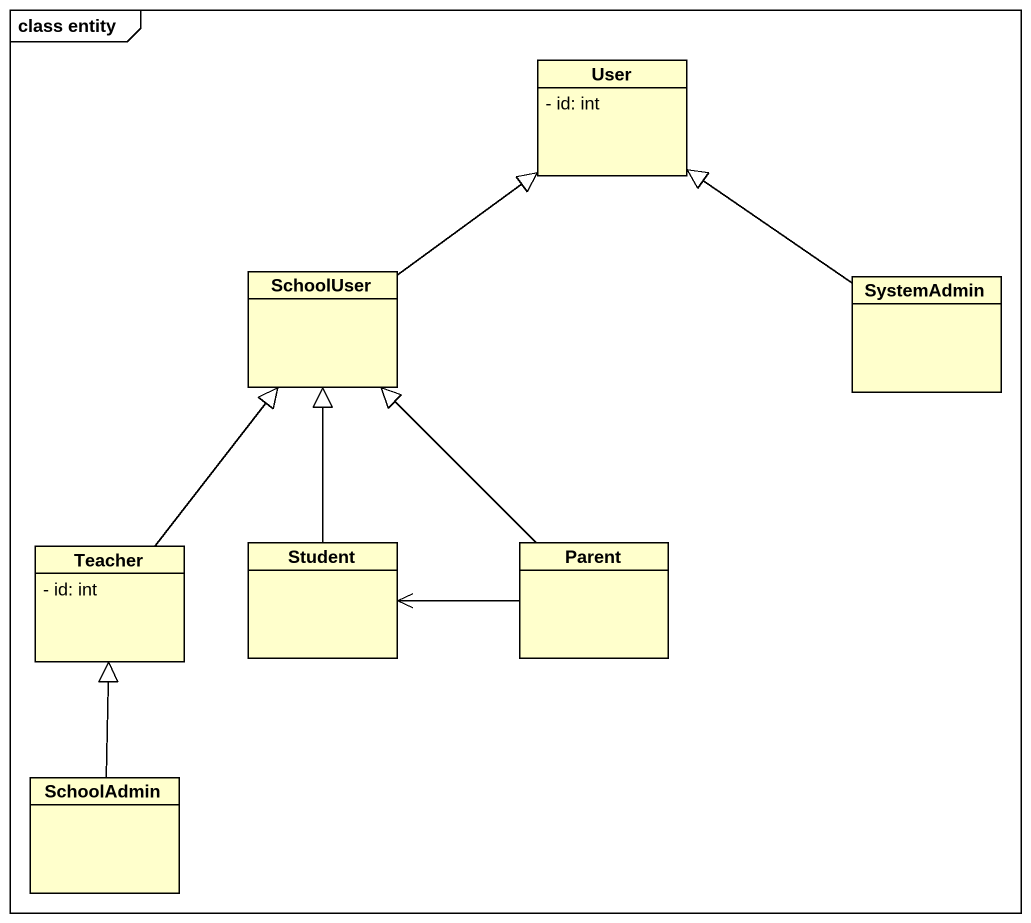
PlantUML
@startuml
mainframe class entity
hide circle
hide empty members
skinparam classAttributeIconSize 0
class User {
  - id: int
}
class SchoolUser
class SystemAdmin
class Teacher {
  - id: int
}
class Student
class Parent
class SchoolAdmin
SchoolUser -up-|> User
SystemAdmin -up-|> User
Teacher -up-|> SchoolUser
Student -up-|> SchoolUser
Parent -up-|> SchoolUser
Parent -left-> Student
SchoolAdmin -up-|> Teacher
@enduml
